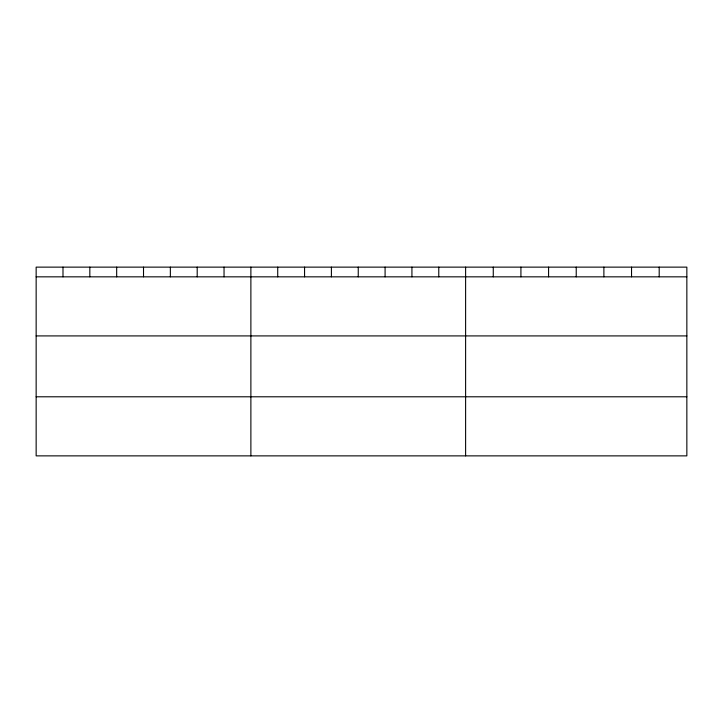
<?xml version="1.0" encoding="UTF-8"?>
<svg xmlns="http://www.w3.org/2000/svg" width="723" height="723" viewBox="0 0 723 723"><rect width="100%" height="100%" fill="white"/><g stroke="black" fill="none" stroke-linecap="round" stroke-linejoin="round"><path stroke-width="1.08" d="M686.85 335.915L686.85 267.13L36.15 267.13L36.15 455.87L686.85 455.87L686.85 335.915L36.15 335.915M36.15 276.837L686.85 276.837M36.15 396.791L686.85 396.791M659.195 267.13L659.195 276.837M631.54 267.13L631.54 276.837M603.886 267.13L603.886 276.837M576.231 267.13L576.231 276.837M548.576 267.13L548.576 276.837M520.922 267.13L520.922 276.837M493.267 267.13L493.267 276.837M465.612 267.13L465.612 455.87M438.771 267.13L438.771 276.837M411.929 267.13L411.929 276.837M385.088 267.13L385.088 276.837M358.247 267.13L358.247 276.837M331.405 267.13L331.405 276.837M304.564 267.13L304.564 276.837M277.722 267.13L277.722 276.837M250.881 267.13L250.881 455.87M224.04 267.13L224.04 276.837M197.198 267.13L197.198 276.837M170.357 267.13L170.357 276.837M143.516 267.13L143.516 276.837M116.674 267.13L116.674 276.837M89.833 267.13L89.833 276.837M62.991 267.13L62.991 276.837"/></g></svg>
